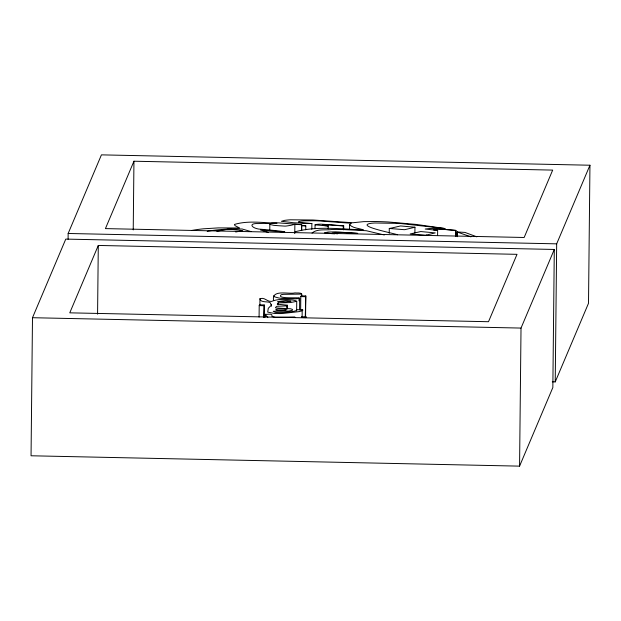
<?xml version="1.0" encoding="UTF-8"?>
<svg xmlns="http://www.w3.org/2000/svg" width="621" height="621" viewBox="0 0 621 621"><rect width="100%" height="100%" fill="white"/><g stroke="black" fill="none" stroke-linecap="round" stroke-linejoin="round"><path stroke-width="0.93" d="M32.494 317.711L31.05 455.775L519.567 466.138L552.845 387.52L554.297 249.456L65.772 239.093L32.494 317.711L521.019 328.074L554.297 249.456M68.093 239.271L68.155 233.48L101.433 154.862L589.95 165.225L588.506 303.289L555.228 381.907L552.317 381.845M97.575 314.164L98.289 245.45L517.021 254.331L488.502 321.717L69.769 312.837L98.289 245.45M133.228 229.925L133.95 161.219L552.682 170.1L524.155 237.486L105.423 228.606L133.95 161.219M259.081 317.114L259.205 305.61L259.524 304.857L264.204 304.95L264.072 317.416M259.889 305.439L259.958 298.724C264.864 296.978 266.89 301.837 271.524 301.426C278.146 298.662 285.683 299.275 292.654 300.036A15.882 2.569 0.6 0 1 295.41 300.657L296.729 301.309L296.628 310.896M263.762 317.207L264.204 304.95M265.089 317.176L265.12 314.296C267.069 314.824 273.069 312.635 272.029 316.485L275.367 317.331L294.773 316.974L295.324 317.618M269.786 229.646L269.84 223.894L271.082 223.288A6.474 1.048 0.6 0 1 272.875 223.024L275.755 222.877A11.566 1.871 0.6 0 1 278.456 222.869L299.167 224.445A16.744 2.709 0.6 0 0 300.129 224.523L301.759 224.647L301.705 230.399M271.478 306.215L271.493 304.298M273.605 300.548C271.144 288.928 288.912 294.54 294.928 292.895C297.117 293.36 302.947 291.777 301.767 296.015M278.138 304.818L278.154 302.901L290.597 302.551L296.729 301.309M286.894 308.746L287.212 305.183L277.245 304.174L278.154 302.901M287.174 309.017L287.212 305.183M294.781 232.937L294.866 224.313L301.612 224.74L301.55 230.492M299.012 300.836L299.043 297.964C297.94 297.366 276.174 299.05 281.142 294.781A7.957 1.289 0.6 0 1 283.634 294.331L301.783 294.098M299.57 309.918L299.695 298.406L299.043 297.964M300.649 310.034L300.789 296.605L301.107 295.852L305.788 295.953L305.571 317.044M302.116 316.485L302.186 309.778L296.628 309.716L295.976 310.741L293.058 311.486L281.709 312.573A10.34 1.669 0.6 0 1 278.65 312.588L276.78 312.518A2.802 0.45 0.6 0 1 275.025 312.254L273.209 311.292L288.773 311.082L292.46 310.259L292.444 309.421L290.597 308.777L275.771 307.977L275.499 307.387L276.958 306.293L286.918 305.874M305.765 229.778L305.804 225.912L304.965 225.702A16.503 2.67 0.6 0 0 302.365 225.415M305.26 316.842L305.788 295.953M311.804 229.296L311.866 223.506C309.693 223.436 291.73 222.543 301.169 221.084A13.018 2.104 0.6 0 1 304.686 220.812L314.971 220.758A24.918 4.029 0.6 0 1 319.831 220.967L351.284 223.265A9.944 1.607 0.6 0 1 351.09 223.358L349.576 224.662L349.53 229.491M315.026 228.652L315.064 224.786L316.493 224.429A9.866 1.591 0.6 0 1 318.278 224.266A9.152 1.475 0.6 0 1 321.065 224.15L343.126 225.749M328.183 228.831L328.214 225.935L325.994 225.734A19.686 3.183 0.6 0 1 324.007 225.532L322.555 225.198L323.952 224.872A7.188 1.164 0.6 0 1 325.249 224.786A6.466 1.048 0.6 0 1 327.896 224.748L339.912 225.718A11.721 1.894 0.6 0 0 341.597 225.827L342.676 225.889A22.115 3.571 0.6 0 1 343.328 225.92L343.724 225.811L343.685 229.669M343.281 229.786L343.328 225.92M389.227 233.279L389.282 228.45A36.818 5.954 0.6 0 1 389.848 228.349L391.292 228.093A8.554 1.382 0.6 0 0 391.804 227.985L400.537 225.943L414.952 227.224L414.89 233.015M437.595 235.266L437.65 230.43L433.978 229.871A5.566 0.9 0.6 0 1 433.303 229.677L438.232 229.079A8.539 1.382 0.6 0 1 440.832 229.165L455.923 230.438L455.868 236.228M455.643 236.329L455.698 230.531M457.048 235.817L457.087 231.951L464.733 232.401A6.031 0.97 0.6 0 1 465.354 232.557L476.812 236.826M457.297 236.702L457.351 231.874M519.567 466.138L521.019 328.074M555.228 381.907L556.672 243.843L589.95 165.225M259.958 298.724C260.183 303.506 270.337 300.618 270.593 303.358L271.105 305.47L268.272 308.295L267.705 312.091L274.226 313.426A13.709 2.212 0.6 0 0 282.446 313.504L299.431 311.579L302.59 310.531L302.893 310.05L302.186 309.778M299.695 298.406L295.697 298.841L281.732 298.375A13.251 2.142 0.6 0 1 278.643 297.964L274.785 296.9A18.622 3.012 0.6 0 1 273.783 296.209L273.651 295.751M312.021 233.092C317.199 228.481 325.59 230.453 332.002 229.498A45.131 7.297 0.6 0 1 341.643 229.467L366.274 230.717L384.329 234.986M267.861 317.634L265.12 314.296M311.866 223.506L293.787 222.776L281.46 221.309L284.573 220.37A19.282 3.113 0.6 0 1 290.325 219.803L313 220.005L352.829 222.753L363.65 221.643L375.689 221.503A68.752 11.108 0.6 0 1 388.218 221.969L416.148 224.422L445.148 228.544L399.73 223.405L374.812 222.993A20.237 3.268 0.6 0 0 371.234 223.281C354.195 225.718 394.816 233.535 397.556 234.769M414.952 227.224L405.024 229.615A3.454 0.559 0.6 0 1 404.147 229.677L389.282 228.45M294.866 224.313L291.373 225.206A42.469 6.862 0.6 0 1 287.073 225.92L286.048 226.06A3.501 0.567 0.6 0 1 284.884 226.114L279.427 225.78A65.259 10.549 0.6 0 1 273.76 225.33L270.841 224.662A14.663 2.368 0.6 0 1 270.119 224.274L269.84 223.894M426.386 235.08L435.212 232.898L420.774 231.548L410.186 233.962L425.292 235.25A7.305 1.18 0.6 0 0 426.417 235.08M235.708 231.998L242.827 230.616L228.598 229.04L216.876 231.307M327.709 225.959L315.088 224.841M305.804 225.912L301.589 225.765M437.65 230.43L425.206 229.033L430.128 228.458A11.388 1.84 0.6 0 1 433.862 228.435L455.597 230.368A9.175 1.483 0.6 0 1 455.791 230.414L455.923 230.438M68.155 233.48L556.672 243.843M300.789 296.605L305.47 296.706M259.205 305.61L263.886 305.703M270.865 223.56L263.754 223.42A19.6 3.167 0.6 0 0 258.592 223.576C248.439 223.001 251.156 227.736 258.398 229.009A4.409 0.714 0.6 0 0 259.213 229.11L265.935 229.669A121.786 19.678 0.6 0 1 284.069 231.61L284.767 231.843L283.308 231.889A21.525 3.478 0.6 0 1 279.838 231.641L260.44 229.956L268.326 232.479M334.859 233.822L333.392 233.744A23.319 3.765 0.6 0 1 331.195 233.597L324.457 232.805L328.206 232.037L335.697 231.835L354.451 233.108A12.746 2.057 0.6 0 1 355.453 233.185L357.75 233.395L341.325 232.44A12.125 1.956 0.6 0 0 337.77 232.433L332.157 233.108L336.807 233.744A23.971 3.873 0.6 0 0 337.451 233.799L337.669 233.814M276.982 223.187C262.931 222.815 248.043 220.354 234.451 224.445L234.986 225.64L239.59 227.992L218.227 227.899L203.517 228.807A53.81 8.694 0.6 0 0 191.377 230.531M343.312 225.765L343.685 225.803M251.047 231.594L242.128 228.994L233.263 228.947A37.671 6.086 0.6 0 0 223.863 229.335A46.288 7.483 0.6 0 0 212.467 230.469A39.62 6.404 0.6 0 0 207.212 231.377M470.928 236.849L457.53 232.13A5.589 0.9 0.6 0 1 457.297 232.044L457.087 231.951M294.812 233.341L294.626 232.953A27.208 4.394 0.6 0 1 295.464 231.695C317.471 225.834 340.844 229.126 363.363 229.91C358.915 228.132 352.852 228.295 349.576 224.662M327.787 225.959A5.721 0.924 0.6 0 1 328.214 225.935M286.165 309.794C284.946 311.447 271.897 310.384 276.795 309.274A9.571 1.545 0.6 0 1 278.487 309.087L283.479 309.165A9.494 1.537 0.6 0 1 285.008 309.413L286.165 309.794M301.705 316.764L301.387 317.517L306.068 317.618L306.386 316.865L301.705 316.764M290.838 301.247L285.249 301.845L277.571 301.612L285.544 300.541A9.874 1.599 0.6 0 1 287.655 300.642L290.838 301.247"/></g></svg>
